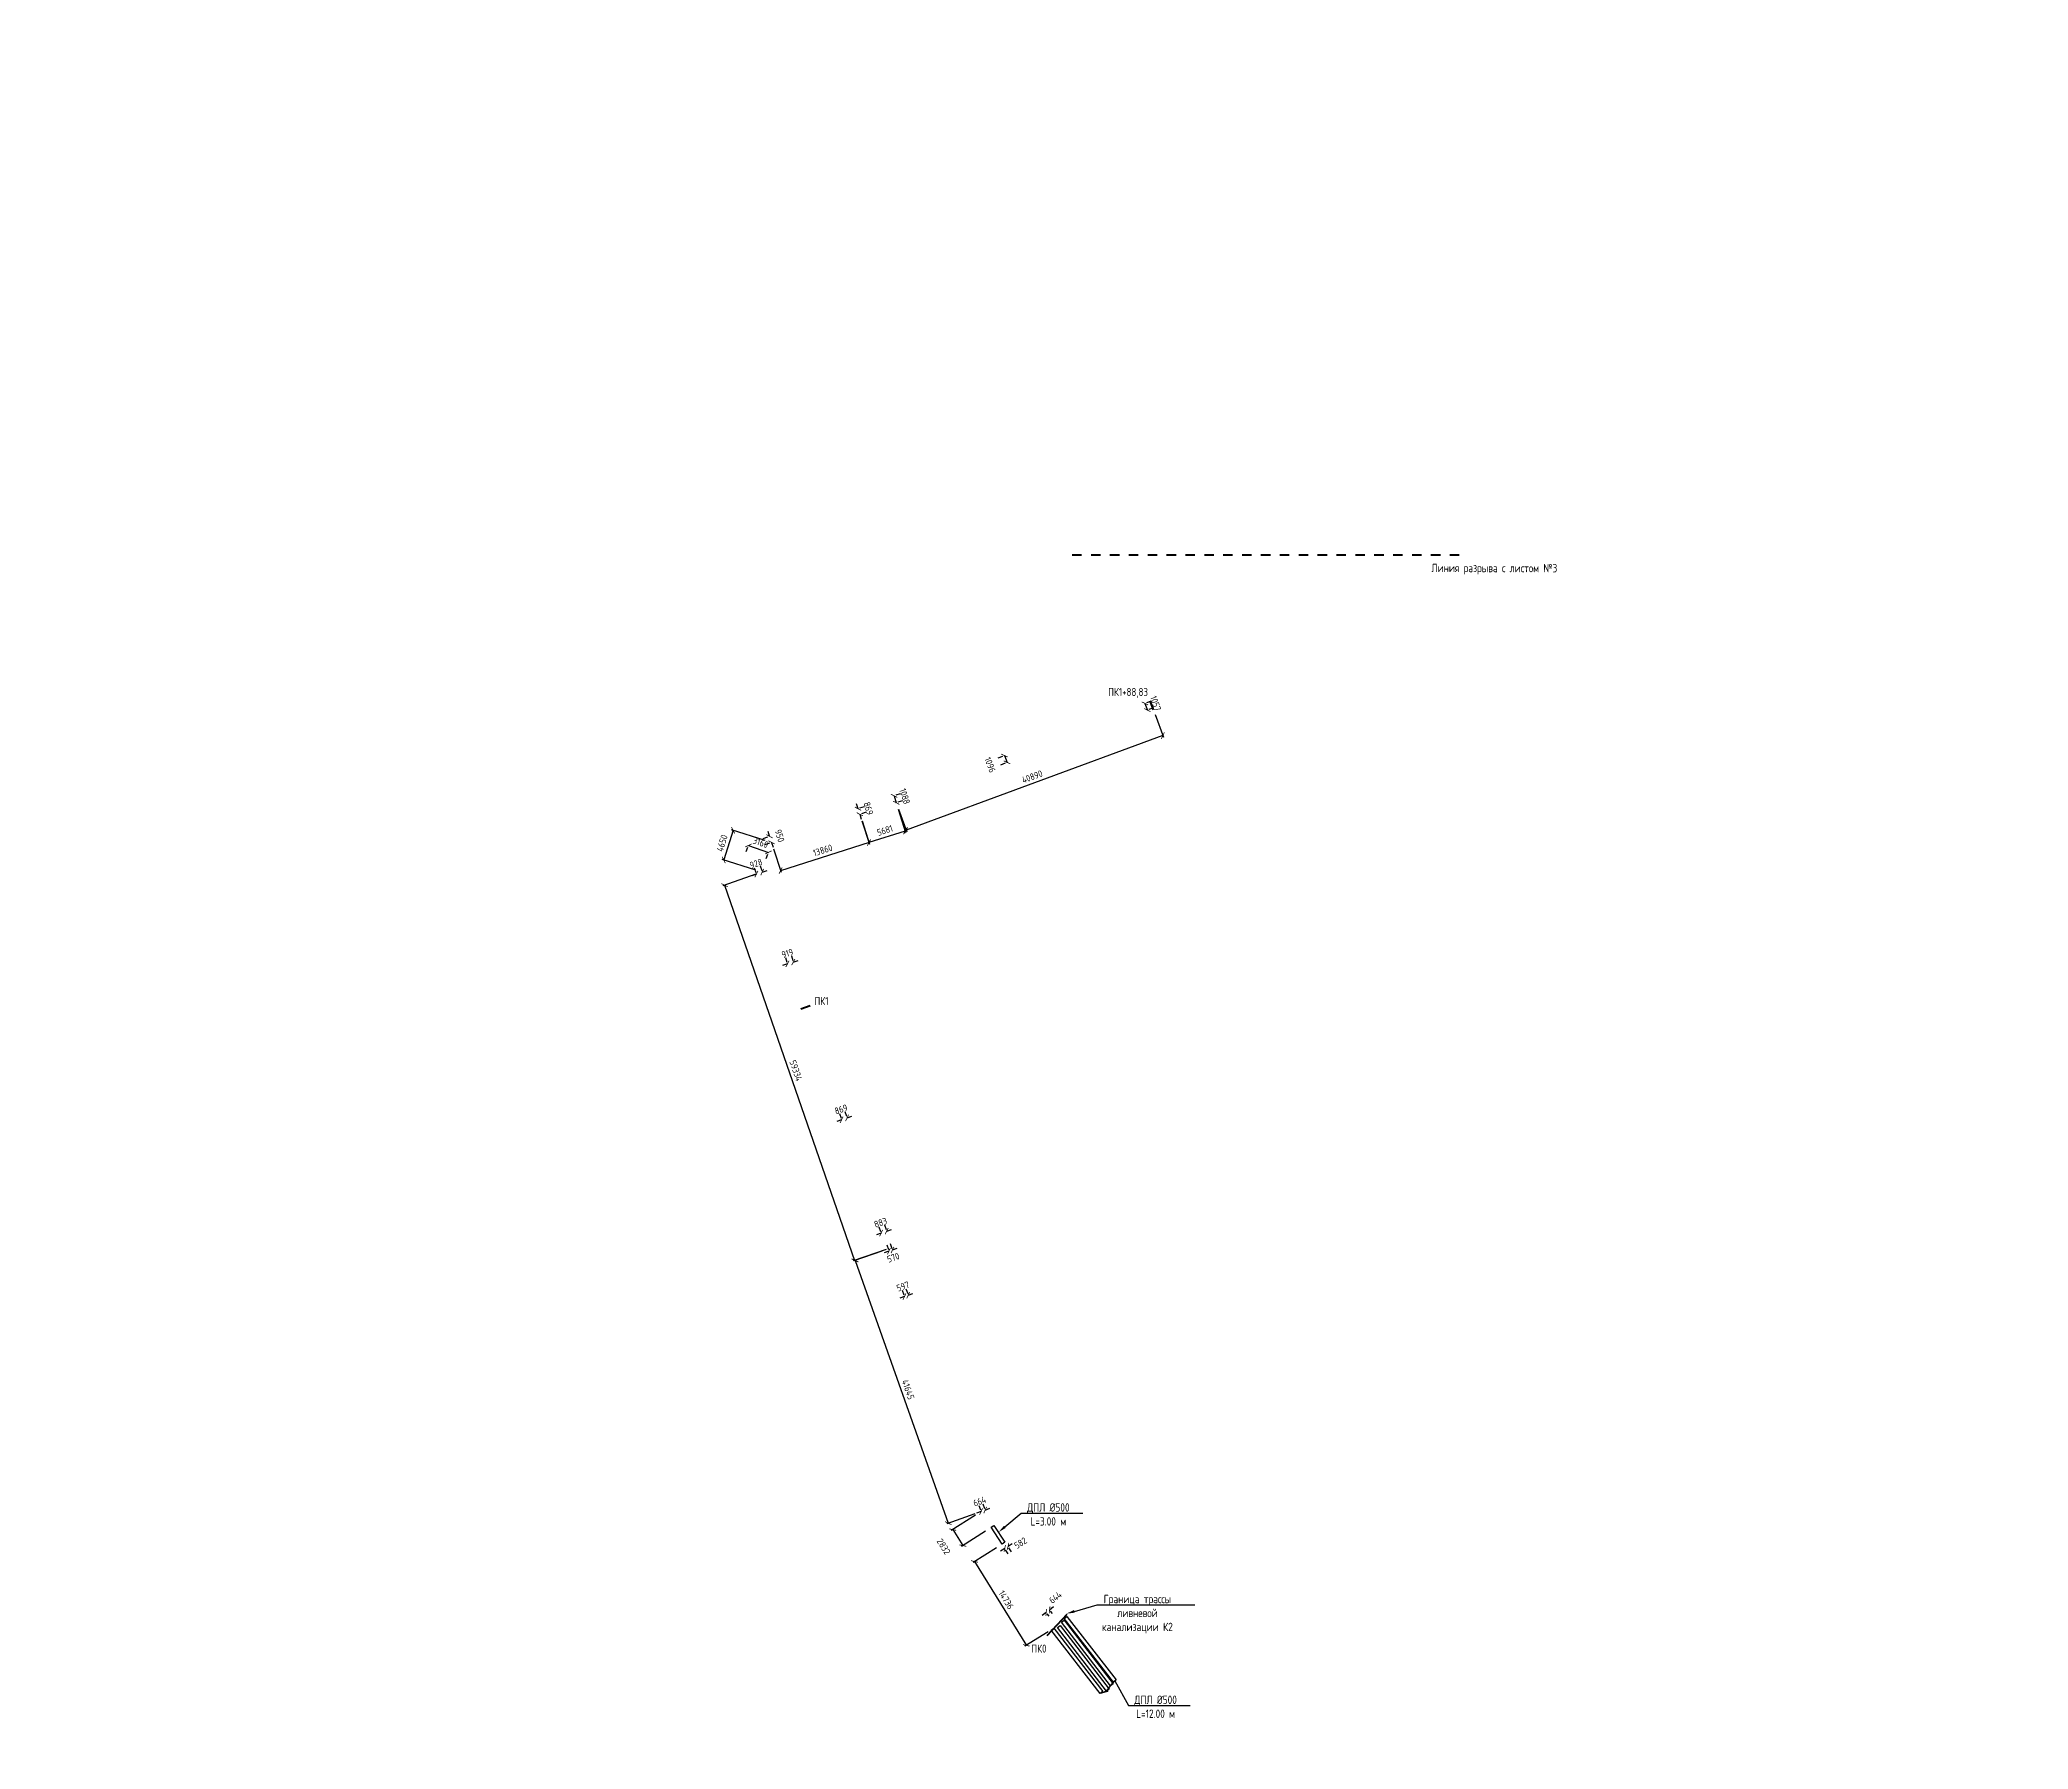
# Model space of a CAD drawing. Header units: millimetres. Extents: x 0 to 24353794, y -11289 to 22795266.
# Drawn here: x 24040948 to 24338090, y 22284408 to 22539837 of the extents above; entities that cross this region are included whole.
import ezdxf
from ezdxf import colors
from ezdxf.entities.mleader import LeaderData, LeaderLine
from ezdxf.math import Vec2, Vec3

# ---------------------------------------------------------------- set-up
doc = ezdxf.new("R2010")
doc.units = ezdxf.units.MM
doc.linetypes.add('Штриховая', pattern=[2822.222233, 1411.111116, -1411.111116])
for name, color, linetype, lineweight in [('В1', 140, 'Continuous', 40), ('Лотки К2', 30, 'Continuous', 30), ('Пикеты', 1, 'Continuous', 60)]:
    doc.layers.add(name, color=color, linetype=linetype, lineweight=lineweight)
doc.layers.add('Выноски', color=7, linetype='Continuous')
doc.styles.add('GOST 2.304', font='GOST_type.ttf')
doc.styles.get("Standard").update_dxf_attribs({"font": 'arial.ttf'})
doc.dimstyles.new('STANDARD$0', dxfattribs={"dimscale": 100, "dimtxt": 2.5, "dimasz": 1, "dimexe": 0.5, "dimexo": 2, "dimgap": 1, "dimtad": 1, "dimdec": 0, "dimzin": 0, "dimdsep": 46, "dimtxsty": 'Standard', "dimblk1": 'OBLIQUE', "dimblk2": 'OBLIQUE', "dimsah": 1, "dimcen": 2, "dimadec": 0, "dimazin": 0, "dimtfac": 1, "dimtdec": 4, "dimtofl": 0, "dimtmove": 2, "dimatfit": 3, "dimldrblk": 'OBLIQUE', "dimfxl": 1, "dimtolj": 1, "dimtzin": 0, "dimarcsym": 0})

# ---------------------------------------------------------------- blocks, each defined once
blk = doc.blocks.new('_ArchTick')
at = {"color": 0, "linetype": 'ByBlock', "const_width": 0.15}
blk.add_lwpolyline([(-0.5, -0.5), (0.5, 0.5)], dxfattribs=at)
blk = doc.blocks.new('*D9')
at = {"color": 0, "lineweight": -2, "transparency": 16777216}
for p, q in [((24185148, 22314417), (24184513, 22314018)), ((24185667, 22313591), (24185281, 22314206)), ((24185641, 22314727), (24186276, 22315126)), ((24186160, 22313901), (24185774, 22314516))]:
    blk.add_line(p, q, dxfattribs=at)
at = {"color": 0, "lineweight": -2, "transparency": 16777216, "xscale": 750.0000000000001, "yscale": 750.0000000000001, "zscale": 750.0000000000001}
for p, rotation in [((24185148, 22314417), 32.16562743184361), ((24185641, 22314727), 212.1656274318436)]:
    blk.add_blockref('_ArchTick', p, dxfattribs=dict(at, rotation=rotation))
at = {"color": 0, "transparency": 16777216, "insert": (24187506, 22315227), "char_height": 1000, "attachment_point": 5, "rotation": 32.16563, "style": 'GOST 2.304'}
blk.add_mtext('\\A1;582', dxfattribs=at)
blk = doc.blocks.new('_Oblique')
at = {"color": 0, "linetype": 'ByBlock', "lineweight": -2}
blk.add_line((-0.5, -0.5), (0.5, 0.5), dxfattribs=at)
blk = doc.blocks.new('*D30')
at = {"color": 0, "lineweight": -2, "transparency": 16777216}
for p, q in [((24206103, 22440673), (24206459, 22439678)), ((24207037, 22441007), (24206339, 22440757)), ((24207393, 22440012), (24206694, 22439762))]:
    blk.add_line(p, q, dxfattribs=at)
at = {"color": 0, "lineweight": -2, "transparency": 16777216, "xscale": 750.0000000000001, "yscale": 750.0000000000001, "zscale": 750.0000000000001}
for p, rotation in [((24206103, 22440673), 109.65204921193), ((24206459, 22439678), 289.65204921193)]:
    blk.add_blockref('_ArchTick', p, dxfattribs=dict(at, rotation=rotation))
at = {"color": 0, "transparency": 16777216, "insert": (24207694, 22440680), "char_height": 1000, "attachment_point": 5, "rotation": 289.65205, "style": 'GOST 2.304'}
blk.add_mtext('\\A1;1057', dxfattribs=at)
blk = doc.blocks.new('*D31')
at = {"color": 0, "lineweight": -2, "transparency": 16777216}
for p, q in [((24184167, 22432538), (24184862, 22432803)), ((24184556, 22431514), (24185252, 22431778)), ((24185096, 22432891), (24185485, 22431867))]:
    blk.add_line(p, q, dxfattribs=at)
at = {"color": 0, "lineweight": -2, "transparency": 16777216, "xscale": 750.0000000000001, "yscale": 750.0000000000001, "zscale": 750.0000000000001}
for p, rotation in [((24185096, 22432891), 110.8243739397557), ((24185485, 22431867), 290.8243739397558)]:
    blk.add_blockref('_ArchTick', p, dxfattribs=dict(at, rotation=rotation))
at = {"color": 0, "transparency": 16777216, "insert": (24182951, 22431489), "char_height": 1000, "attachment_point": 5, "rotation": 290.82437, "style": 'GOST 2.304'}
blk.add_mtext('\\A1;1096', dxfattribs=at)
blk = doc.blocks.new('*D32')
at = {"color": 0, "lineweight": -2, "transparency": 16777216}
for p, q in [((24168612, 22426868), (24168939, 22425830)), ((24169530, 22427157), (24168850, 22426943)), ((24169857, 22426119), (24169177, 22425905))]:
    blk.add_line(p, q, dxfattribs=at)
at = {"color": 0, "lineweight": -2, "transparency": 16777216, "xscale": 750.0000000000001, "yscale": 750.0000000000001, "zscale": 750.0000000000001}
for p, rotation in [((24168612, 22426868), 107.4804676707504), ((24168939, 22425830), 287.4804676707504)]:
    blk.add_blockref('_ArchTick', p, dxfattribs=dict(at, rotation=rotation))
at = {"color": 0, "transparency": 16777216, "insert": (24170206, 22426800), "char_height": 1000, "attachment_point": 5, "rotation": 287.48047, "style": 'GOST 2.304'}
blk.add_mtext('\\A1;1088', dxfattribs=at)
blk = doc.blocks.new('*D33')
at = {"color": 0, "lineweight": -2, "transparency": 16777216}
for p, q in [((24163223, 22424941), (24162998, 22425657)), ((24164156, 22425235), (24163462, 22425016)), ((24163484, 22424112), (24163710, 22423397)), ((24164417, 22424406), (24163723, 22424188))]:
    blk.add_line(p, q, dxfattribs=at)
at = {"color": 0, "lineweight": -2, "transparency": 16777216, "xscale": 750.0000000000001, "yscale": 750.0000000000001, "zscale": 750.0000000000001}
for p, rotation in [((24163223, 22424941), 287.480467671033), ((24163484, 22424112), 107.480467671033)]:
    blk.add_blockref('_ArchTick', p, dxfattribs=dict(at, rotation=rotation))
at = {"color": 0, "transparency": 16777216, "insert": (24164786, 22424978), "char_height": 1000, "attachment_point": 5, "rotation": 287.48047, "style": 'GOST 2.304'}
blk.add_mtext('\\A1;869', dxfattribs=at)
blk = doc.blocks.new('*D34')
at = {"color": 0, "lineweight": -2, "transparency": 16777216}
for p, q in [((24149053, 22420515), (24149764, 22420744)), ((24149344, 22419611), (24150055, 22419840)), ((24150002, 22420820), (24149772, 22421534)), ((24150293, 22419917), (24150523, 22419203))]:
    blk.add_line(p, q, dxfattribs=at)
at = {"color": 0, "lineweight": -2, "transparency": 16777216, "xscale": 750.0000000000001, "yscale": 750.0000000000001, "zscale": 750.0000000000001}
for p, rotation in [((24150002, 22420820), 287.8558469475789), ((24150293, 22419917), 107.8558469475789)]:
    blk.add_blockref('_ArchTick', p, dxfattribs=dict(at, rotation=rotation))
at = {"color": 0, "transparency": 16777216, "insert": (24151511, 22420900), "char_height": 1000, "attachment_point": 5, "rotation": 287.85585, "style": 'GOST 2.304'}
blk.add_mtext('\\A1;950', dxfattribs=at)
blk = doc.blocks.new('*D35')
at = {"color": 0, "lineweight": -2, "transparency": 16777216}
for p, q in [((24146844, 22419449), (24149827, 22418409)), ((24146528, 22418542), (24146762, 22419213)), ((24149511, 22417502), (24149745, 22418173))]:
    blk.add_line(p, q, dxfattribs=at)
at = {"color": 0, "lineweight": -2, "transparency": 16777216, "xscale": 750.0000000000001, "yscale": 750.0000000000001, "zscale": 750.0000000000001}
for p, rotation in [((24146844, 22419449), 160.7805502903515), ((24149827, 22418409), 340.7805502903515)]:
    blk.add_blockref('_ArchTick', p, dxfattribs=dict(at, rotation=rotation))
at = {"color": 0, "transparency": 16777216, "insert": (24148665, 22419874), "char_height": 1000, "attachment_point": 5, "rotation": 340.78055, "style": 'GOST 2.304'}
blk.add_mtext('\\A1;3160', dxfattribs=at)
blk = doc.blocks.new('*D36')
at = {"color": 0, "lineweight": -2, "transparency": 16777216}
for p, q in [((24148590, 22416415), (24148833, 22415715)), ((24148039, 22415174), (24147331, 22414928)), ((24147714, 22416110), (24147957, 22415411)), ((24148915, 22415479), (24149624, 22415725))]:
    blk.add_line(p, q, dxfattribs=at)
at = {"color": 0, "lineweight": -2, "transparency": 16777216, "xscale": 750.0000000000001, "yscale": 750.0000000000001, "zscale": 750.0000000000001}
for p, rotation in [((24148039, 22415174), 19.17473161991121), ((24148915, 22415479), 199.1747316199112)]:
    blk.add_blockref('_ArchTick', p, dxfattribs=dict(at, rotation=rotation))
at = {"color": 0, "transparency": 16777216, "insert": (24147984, 22416745), "char_height": 1000, "attachment_point": 5, "rotation": 19.17473, "style": 'GOST 2.304'}
blk.add_mtext('\\A1;928', dxfattribs=at)
blk = doc.blocks.new('*D37')
at = {"color": 0, "lineweight": -2, "transparency": 16777216}
for p, q in [((24181609, 22319920), (24180905, 22319659)), ((24181264, 22320848), (24181522, 22320154)), ((24181887, 22321079), (24182144, 22320385)), ((24182231, 22320151), (24182934, 22320411))]:
    blk.add_line(p, q, dxfattribs=at)
at = {"color": 0, "lineweight": -2, "transparency": 16777216, "xscale": 750.0000000000001, "yscale": 750.0000000000001, "zscale": 750.0000000000001}
for p, rotation in [((24181609, 22319920), 20.33294513926008), ((24182231, 22320151), 200.3329451392601)]:
    blk.add_blockref('_ArchTick', p, dxfattribs=dict(at, rotation=rotation))
at = {"color": 0, "transparency": 16777216, "insert": (24181398, 22321442), "char_height": 1000, "attachment_point": 5, "rotation": 20.33295, "style": 'GOST 2.304'}
blk.add_mtext('\\A1;664', dxfattribs=at)
blk = doc.blocks.new('*D38')
at = {"color": 0, "lineweight": -2, "transparency": 16777216}
for p, q in [((24152677, 22401754), (24151960, 22401532)), ((24152382, 22402706), (24152603, 22401993)), ((24153260, 22402978), (24153481, 22402265)), ((24153555, 22402026), (24154271, 22402247))]:
    blk.add_line(p, q, dxfattribs=at)
at = {"color": 0, "lineweight": -2, "transparency": 16777216, "xscale": 750.0000000000001, "yscale": 750.0000000000001, "zscale": 750.0000000000001}
for p, rotation in [((24152677, 22401754), 17.19243341497191), ((24153555, 22402026), 197.192433414972)]:
    blk.add_blockref('_ArchTick', p, dxfattribs=dict(at, rotation=rotation))
at = {"color": 0, "transparency": 16777216, "insert": (24152672, 22403324), "char_height": 1000, "attachment_point": 5, "rotation": 17.19243, "style": 'GOST 2.304'}
blk.add_mtext('\\A1;919', dxfattribs=at)
blk = doc.blocks.new('*D39')
at = {"color": 0, "lineweight": -2, "transparency": 16777216}
for p, q in [((24160770, 22378463), (24160062, 22378217)), ((24160443, 22379403), (24160688, 22378700)), ((24161264, 22379689), (24161509, 22378985)), ((24161591, 22378749), (24162299, 22378996))]:
    blk.add_line(p, q, dxfattribs=at)
at = {"color": 0, "lineweight": -2, "transparency": 16777216, "xscale": 750.0000000000001, "yscale": 750.0000000000001, "zscale": 750.0000000000001}
for p, rotation in [((24160770, 22378463), 19.19764094330765), ((24161591, 22378749), 199.1976409433076)]:
    blk.add_blockref('_ArchTick', p, dxfattribs=dict(at, rotation=rotation))
at = {"color": 0, "transparency": 16777216, "insert": (24160687, 22380024), "char_height": 1000, "attachment_point": 5, "rotation": 19.19764, "style": 'GOST 2.304'}
blk.add_mtext('\\A1;869', dxfattribs=at)
blk = doc.blocks.new('*D40')
at = {"color": 0, "lineweight": -2, "transparency": 16777216}
for p, q in [((24166676, 22361534), (24165968, 22361286)), ((24166348, 22362468), (24166593, 22361770)), ((24167181, 22362760), (24167426, 22362062)), ((24167509, 22361826), (24168216, 22362074))]:
    blk.add_line(p, q, dxfattribs=at)
at = {"color": 0, "lineweight": -2, "transparency": 16777216, "xscale": 750.0000000000001, "yscale": 750.0000000000001, "zscale": 750.0000000000001}
for p, rotation in [((24166676, 22361534), 19.33773790029869), ((24167509, 22361826), 199.3377379002986)]:
    blk.add_blockref('_ArchTick', p, dxfattribs=dict(at, rotation=rotation))
at = {"color": 0, "transparency": 16777216, "insert": (24166595, 22363096), "char_height": 1000, "attachment_point": 5, "rotation": 19.33774, "style": 'GOST 2.304'}
blk.add_mtext('\\A1;883', dxfattribs=at)
blk = doc.blocks.new('*D41')
at = {"color": 0, "lineweight": -2, "transparency": 16777216}
for p, q in [((24168044, 22359952), (24168291, 22359244)), ((24167834, 22358821), (24167126, 22358574)), ((24167506, 22359765), (24167752, 22359057)), ((24168373, 22359008), (24169081, 22359255))]:
    blk.add_line(p, q, dxfattribs=at)
at = {"color": 0, "lineweight": -2, "transparency": 16777216, "xscale": 750.0000000000001, "yscale": 750.0000000000001, "zscale": 750.0000000000001}
for p, rotation in [((24167834, 22358821), 19.18886903696524), ((24168373, 22359008), 199.1888690369652)]:
    blk.add_blockref('_ArchTick', p, dxfattribs=dict(at, rotation=rotation))
at = {"color": 0, "transparency": 16777216, "insert": (24168488, 22357868), "char_height": 1000, "attachment_point": 5, "rotation": 19.18887, "style": 'GOST 2.304'}
blk.add_mtext('\\A1;570', dxfattribs=at)
blk = doc.blocks.new('*D42')
at = {"color": 0, "lineweight": -2, "transparency": 16777216}
for p, q in [((24170164, 22352050), (24169459, 22351796)), ((24169829, 22352981), (24170080, 22352285)), ((24170390, 22353183), (24170641, 22352488)), ((24170726, 22352252), (24171431, 22352507))]:
    blk.add_line(p, q, dxfattribs=at)
at = {"color": 0, "lineweight": -2, "transparency": 16777216, "xscale": 750.0000000000001, "yscale": 750.0000000000001, "zscale": 750.0000000000001}
for p, rotation in [((24170164, 22352050), 19.83123365021472), ((24170726, 22352252), 199.8312336502147)]:
    blk.add_blockref('_ArchTick', p, dxfattribs=dict(at, rotation=rotation))
at = {"color": 0, "transparency": 16777216, "insert": (24169936, 22353563), "char_height": 1000, "attachment_point": 5, "rotation": 19.83123, "style": 'GOST 2.304'}
blk.add_mtext('\\A1;597', dxfattribs=at)
blk = doc.blocks.new('*D43')
at = {"color": 0, "lineweight": -2, "transparency": 16777216}
for p, q in [((24191347, 22304846), (24190762, 22304375)), ((24191798, 22304285), (24191503, 22304651)), ((24191849, 22305250), (24192433, 22305720)), ((24192300, 22304689), (24192005, 22305055))]:
    blk.add_line(p, q, dxfattribs=at)
at = {"color": 0, "lineweight": -2, "transparency": 16777216, "xscale": 750.0000000000001, "yscale": 750.0000000000001, "zscale": 750.0000000000001}
for p, rotation in [((24191347, 22304846), 38.82638428892812), ((24191849, 22305250), 218.8263842889282)]:
    blk.add_blockref('_ArchTick', p, dxfattribs=dict(at, rotation=rotation))
at = {"color": 0, "transparency": 16777216, "insert": (24192706, 22307092), "char_height": 1000, "attachment_point": 5, "rotation": 38.82638, "style": 'GOST 2.304'}
blk.add_mtext('\\A1;644', dxfattribs=at)
blk = doc.blocks.new('*D58')
at = {"color": 0, "lineweight": -2, "transparency": 16777216}
for p, q in [((24207614, 22439029), (24208868, 22435628)), ((24208781, 22435862), (24170417, 22421714)), ((24169249, 22424881), (24170503, 22421479))]:
    blk.add_line(p, q, dxfattribs=at)
at = {"color": 0, "lineweight": -2, "transparency": 16777216, "xscale": 750, "yscale": 750, "zscale": 750}
for p, rotation in [((24208781, 22435862), 20.2430037641912), ((24170417, 22421714), 200.2430037641912)]:
    blk.add_blockref('_ArchTick', p, dxfattribs=dict(at, rotation=rotation))
at = {"color": 0, "transparency": 16777216, "insert": (24189253, 22429727), "char_height": 1000, "attachment_point": 5, "rotation": 20.243, "style": 'GOST 2.304'}
blk.add_mtext('\\A1;40890', dxfattribs=at)
blk = doc.blocks.new('*D59')
at = {"color": 0, "lineweight": -2, "transparency": 16777216}
for p, q in [((24163800, 22423129), (24164923, 22419633)), ((24169209, 22424867), (24170332, 22421371)), ((24170255, 22421609), (24164846, 22419871))]:
    blk.add_line(p, q, dxfattribs=at)
at = {"color": 0, "lineweight": -2, "transparency": 16777216, "xscale": 750, "yscale": 750, "zscale": 750}
for p, rotation in [((24164846, 22419871), 197.8067221612102), ((24170255, 22421609), 17.80672216121014)]:
    blk.add_blockref('_ArchTick', p, dxfattribs=dict(at, rotation=rotation))
at = {"color": 0, "transparency": 16777216, "insert": (24167245, 22421693), "char_height": 1000, "attachment_point": 5, "rotation": 17.80672, "style": 'GOST 2.304'}
blk.add_mtext('\\A1;5681', dxfattribs=at)
blk = doc.blocks.new('*D60')
at = {"color": 0, "lineweight": -2, "transparency": 16777216}
for p, q in [((24163827, 22423138), (24164938, 22419630)), ((24164863, 22419868), (24151650, 22415683)), ((24150614, 22418953), (24151725, 22415445))]:
    blk.add_line(p, q, dxfattribs=at)
at = {"color": 0, "lineweight": -2, "transparency": 16777216, "xscale": 750, "yscale": 750, "zscale": 750}
for p, rotation in [((24164863, 22419868), 17.57548103526333), ((24151650, 22415683), 197.5754810352634)]:
    blk.add_blockref('_ArchTick', p, dxfattribs=dict(at, rotation=rotation))
at = {"color": 0, "transparency": 16777216, "insert": (24157954, 22418729), "char_height": 1000, "attachment_point": 5, "rotation": 17.57548, "style": 'GOST 2.304'}
blk.add_mtext('\\A1;13860', dxfattribs=at)
blk = doc.blocks.new('*D61')
at = {"color": 0, "lineweight": -2, "transparency": 16777216}
for p, q in [((24144553, 22421717), (24143159, 22417281)), ((24149359, 22420206), (24144315, 22421792)), ((24147964, 22415771), (24142920, 22417356))]:
    blk.add_line(p, q, dxfattribs=at)
at = {"color": 0, "lineweight": -2, "transparency": 16777216, "xscale": 750, "yscale": 750, "zscale": 750}
for p, rotation in [((24144553, 22421717), 72.5471128819277), ((24143159, 22417281), 252.5471128819277)]:
    blk.add_blockref('_ArchTick', p, dxfattribs=dict(at, rotation=rotation))
at = {"color": 0, "transparency": 16777216, "insert": (24142901, 22419799), "char_height": 1000, "attachment_point": 5, "rotation": 72.54711, "style": 'GOST 2.304'}
blk.add_mtext('\\A1;4650', dxfattribs=at)
blk = doc.blocks.new('*D62')
at = {"color": 0, "lineweight": -2, "transparency": 16777216}
for p, q in [((24147973, 22415143), (24143042, 22413433)), ((24143279, 22413515), (24162717, 22357455)), ((24167411, 22359083), (24162480, 22357373))]:
    blk.add_line(p, q, dxfattribs=at)
at = {"color": 0, "lineweight": -2, "transparency": 16777216, "xscale": 750, "yscale": 750, "zscale": 750}
for p, rotation in [((24143279, 22413515), 109.1232537961037), ((24162717, 22357455), 289.1232537961037)]:
    blk.add_blockref('_ArchTick', p, dxfattribs=dict(at, rotation=rotation))
at = {"color": 0, "transparency": 16777216, "insert": (24153943, 22385813), "char_height": 1000, "attachment_point": 5, "rotation": 289.12325, "style": 'GOST 2.304'}
blk.add_mtext('\\A1;59334', dxfattribs=at)
blk = doc.blocks.new('*D63')
at = {"color": 0, "lineweight": -2, "transparency": 16777216}
for p, q in [((24166770, 22358844), (24162577, 22357360)), ((24162812, 22357443), (24176709, 22318185)), ((24180666, 22319586), (24176473, 22318102))]:
    blk.add_line(p, q, dxfattribs=at)
at = {"color": 0, "lineweight": -2, "transparency": 16777216, "xscale": 750, "yscale": 750, "zscale": 750}
for p, rotation in [((24162812, 22357443), 109.4927663873839), ((24176709, 22318185), 289.4927663873839)]:
    blk.add_blockref('_ArchTick', p, dxfattribs=dict(at, rotation=rotation))
at = {"color": 0, "transparency": 16777216, "insert": (24170704, 22338148), "char_height": 1000, "attachment_point": 5, "rotation": 289.49277, "style": 'GOST 2.304'}
blk.add_mtext('\\A1;41645', dxfattribs=at)
blk = doc.blocks.new('*D64')
at = {"color": 0, "lineweight": -2, "transparency": 16777216}
for p, q in [((24180765, 22319383), (24177163, 22317093)), ((24177374, 22317227), (24178894, 22314837)), ((24182285, 22316994), (24178683, 22314703))]:
    blk.add_line(p, q, dxfattribs=at)
at = {"color": 0, "lineweight": -2, "transparency": 16777216, "xscale": 750, "yscale": 750, "zscale": 750}
for p, rotation in [((24177374, 22317227), 122.4554157587779), ((24178894, 22314837), 302.4554157587779)]:
    blk.add_blockref('_ArchTick', p, dxfattribs=dict(at, rotation=rotation))
at = {"color": 0, "transparency": 16777216, "insert": (24176023, 22314689), "char_height": 1000, "attachment_point": 5, "rotation": 302.45542, "style": 'GOST 2.304'}
blk.add_mtext('\\A1;2832', dxfattribs=at)
blk = doc.blocks.new('*D65')
at = {"color": 0, "lineweight": -2, "transparency": 16777216}
for p, q in [((24183905, 22314486), (24180421, 22312333)), ((24180633, 22312464), (24188380, 22299928)), ((24191652, 22301950), (24188167, 22299797))]:
    blk.add_line(p, q, dxfattribs=at)
at = {"color": 0, "lineweight": -2, "transparency": 16777216, "xscale": 750, "yscale": 750, "zscale": 750}
for p, rotation in [((24180633, 22312464), 121.7144040935792), ((24188380, 22299928), 301.7144040935793)]:
    blk.add_blockref('_ArchTick', p, dxfattribs=dict(at, rotation=rotation))
at = {"color": 0, "transparency": 16777216, "insert": (24185358, 22306722), "char_height": 1000, "attachment_point": 5, "rotation": 301.7144, "style": 'GOST 2.304'}
blk.add_mtext('\\A1;14736', dxfattribs=at)

msp = doc.modelspace()

# ---------------------------------------------------------------- linework, layer by layer
at = {"color": 1, "linetype": 'Штриховая', "lineweight": 50}
msp.add_line((24195217.2, 22462878.7, 115163), (24253090.9, 22462878.7, 115163), dxfattribs=at)
at = {"layer": 'Лотки К2'}
for points in [[(24183519.8, 22317845.2), (24185159.2, 22315332.8), (24184740.5, 22315059.6), (24183101.1, 22317572)], [(24194023.4, 22303685.7), (24201363.2, 22294192.2), (24200967.6, 22293886.3), (24193627.8, 22303379.9)], [(24194447.6, 22304251), (24201787.4, 22294757.4), (24201391.8, 22294451.6), (24194052, 22303945.2)], [(24192467.7, 22302521.1), (24199807.4, 22293027.6), (24199411.9, 22292721.8), (24192072.1, 22302215.3)], [(24193429.5, 22302898.1), (24200769.2, 22293404.5), (24200373.7, 22293098.7), (24193033.9, 22302592.3)]]:
    msp.add_lwpolyline(points, close=True, dxfattribs=at)
at = {"layer": 'Пикеты', "color": 240, "lineweight": 70, "true_color": 0xed1f24}
for p, q in [((24207367.9, 22439692.7), (24206869.5, 22441056.1)), ((24156052.7, 22395479.2), (24154691.4, 22394975.3)), ((24191486.2, 22301390.2), (24194462.2, 22304569.6))]:
    msp.add_line(p, q, dxfattribs=at)

# ---------------------------------------------------------------- texts
at = {"insert": (24248909.2, 22461544.3), "char_height": 1250, "attachment_point": 1, "rotation": 359.898905, "style": 'GOST 2.304'}
msp.add_mtext_dynamic_manual_height_columns('Линия разрыва с листом №3', width=25694.826, gutter_width=12.5, heights=[0], dxfattribs=at)
at = {"layer": 'Пикеты', "style": 'GOST 2.304'}
for s, p in [('ПК1+88,83', (24200608.9, 22441781.8, -228747)), ('ПК1', (24156724.3, 22395605.8, -344094)), ('ПК0', (24189123, 22298846, -101739))]:
    msp.add_text(s, height=1200, dxfattribs=at).set_placement(p)

# ---------------------------------------------------------------- dimensions: what is measured, and where the dimension line sits
for p1, p2, distance, override, picture, middle in [((24206095.5, 22440670.5), (24206450.8, 22439675.4), 8.1, {"dimscale": 500, "dimtxt": 2, "dimasz": 1.5, "dimtxsty": 'GOST 2.304', "dimblk1": 'ArchTick', "dimblk2": 'ArchTick'}, '*D30', (24207693.8, 22440680.2)), ((24207267.7, 22439967), (24168903.2, 22425819), 4375.1, {"dimscale": 500, "dimtxt": 2, "dimasz": 1.5, "dimtxsty": 'GOST 2.304', "dimblk1": 'ArchTick', "dimblk2": 'ArchTick', "dimatfit": 2}, '*D58', (24189253, 22429727)), ((24185101.3, 22432893.6), (24185490.8, 22431869.3), -5.9, {"dimscale": 500, "dimtxt": 2, "dimasz": 1.5, "dimtxsty": 'GOST 2.304', "dimblk1": 'ArchTick', "dimblk2": 'ArchTick'}, '*D31', (24182950.8, 22431489.4)), ((24168576.3, 22426857.1), (24168903.2, 22425819), 37.4, {"dimscale": 500, "dimtxt": 2, "dimasz": 1.5, "dimtxsty": 'GOST 2.304', "dimblk1": 'ArchTick', "dimblk2": 'ArchTick'}, '*D32', (24170206.5, 22426799.9)), ((24163202.3, 22424934.6), (24163463.3, 22424105.8), 22.1, {"dimscale": 500, "dimtxt": 2, "dimasz": 1.5, "dimtxsty": 'GOST 2.304', "dimblk1": 'ArchTick', "dimblk2": 'ArchTick'}, '*D33', (24164785.6, 22424977.7)), ((24168903.2, 22425819), (24163494.1, 22424081.6), 4422.1, {"dimscale": 500, "dimtxt": 2, "dimasz": 1.5, "dimtxsty": 'GOST 2.304', "dimblk1": 'ArchTick', "dimblk2": 'ArchTick', "dimatfit": 2}, '*D59', (24167244.9, 22421692.8)), ((24163524.9, 22424091.3), (24150311.9, 22419906.1), 4430.1, {"dimscale": 500, "dimtxt": 2, "dimasz": 1.5, "dimtxsty": 'GOST 2.304', "dimblk1": 'ArchTick', "dimblk2": 'ArchTick', "dimatfit": 2}, '*D60', (24157953.9, 22418729.5)), ((24150312.9, 22419906.4), (24148918.3, 22415470.6), -6037.5, {"dimscale": 500, "dimtxt": 2, "dimasz": 1.5, "dimtxsty": 'GOST 2.304', "dimblk1": 'ArchTick', "dimblk2": 'ArchTick', "dimatfit": 2}, '*D61', (24142901.4, 22419799.4)), ((24146856.8, 22419486.1), (24149840.2, 22418446), -39.1, {"dimscale": 500, "dimtxt": 2, "dimasz": 1.5, "dimtxsty": 'GOST 2.304', "dimblk1": 'ArchTick', "dimblk2": 'ArchTick'}, '*D35', (24148665, 22419874)), ((24148918.3, 22415470.6), (24148042.1, 22415165.9), -9.1, {"dimscale": 500, "dimtxt": 2, "dimasz": 1.5, "dimtxsty": 'GOST 2.304', "dimblk1": 'ArchTick', "dimblk2": 'ArchTick'}, '*D36', (24147984.2, 22416744.6)), ((24148918.3, 22415470.6), (24168356.3, 22359410.6), -5969.1, {"dimscale": 500, "dimtxt": 2, "dimasz": 1.5, "dimtxsty": 'GOST 2.304', "dimblk1": 'ArchTick', "dimblk2": 'ArchTick', "dimatfit": 2}, '*D62', (24153943, 22385812.9)), ((24152677.7, 22401750.6), (24153555.9, 22402022.3), 3.6, {"dimscale": 500, "dimtxt": 2, "dimasz": 1.5, "dimtxsty": 'GOST 2.304', "dimblk1": 'ArchTick', "dimblk2": 'ArchTick'}, '*D38', (24152672.1, 22403323.5)), ((24160772.1, 22378458.7), (24161592.6, 22378744.3), 5.1, {"dimscale": 500, "dimtxt": 2, "dimasz": 1.5, "dimtxsty": 'GOST 2.304', "dimblk1": 'ArchTick', "dimblk2": 'ArchTick'}, '*D39', (24160687.1, 22380023.9)), ((24166679.0814, 22361524.5843), (24167511.8197, 22361816.821), 9.8422, {"dimscale": 500, "dimtxt": 2, "dimasz": 1.5, "dimtxsty": 'GOST 2.304', "dimblk1": 'ArchTick', "dimblk2": 'ArchTick'}, '*D40', (24166595.3692, 22363095.7014)), ((24167712.3, 22359177.6), (24181608.5, 22319919.9), -5197.7, {"dimscale": 500, "dimtxt": 2, "dimasz": 1.5, "dimtxsty": 'GOST 2.304', "dimblk1": 'ArchTick', "dimblk2": 'ArchTick', "dimatfit": 2}, '*D63', (24170704, 22338148.3)), ((24170167.9, 22352040.3), (24170729.1, 22352242.7), 10.3, {"dimscale": 500, "dimtxt": 2, "dimasz": 1.5, "dimtxsty": 'GOST 2.304', "dimblk1": 'ArchTick', "dimblk2": 'ArchTick'}, '*D42', (24169935.9, 22353562.9)), ((24181611.9, 22319910.8), (24182234.5, 22320141.4), 9.8, {"dimscale": 500, "dimtxt": 2, "dimasz": 1.5, "dimtxsty": 'GOST 2.304', "dimblk1": 'ArchTick', "dimblk2": 'ArchTick'}, '*D37', (24181398.4, 22321442.5)), ((24181608.5, 22319919.9), (24183128.3, 22317530.2), -5018.2, {"dimscale": 500, "dimtxt": 2, "dimasz": 1.5, "dimtxsty": 'GOST 2.304', "dimblk1": 'ArchTick', "dimblk2": 'ArchTick', "dimatfit": 2}, '*D64', (24176022.7, 22314689.3)), ((24184756, 22315011.7), (24192502.6, 22302476), -4846.3, {"dimscale": 500, "dimtxt": 2, "dimasz": 1.5, "dimtxsty": 'GOST 2.304', "dimblk1": 'ArchTick', "dimblk2": 'ArchTick', "dimatfit": 2}, '*D65', (24185357.9, 22306722.3))]:
    dim = msp.add_aligned_dim(p1=p1, p2=p2, distance=distance, dimstyle='STANDARD$0', override=override)
    dim.commit()
    dim.dimension.update_dxf_attribs({"geometry": picture, "text_midpoint": middle})
for base, p1, p2, angle, picture, middle in [((24150001.9, 22420820.4), (24150296.3, 22419917.6), (24150005.1, 22420821.4), 107.855847, '*D34', (24151511.1, 22420900.2)), ((24168372.8, 22359008.1), (24167834.5, 22358820.7), (24168372.8, 22359008), 19.188869, '*D41', (24168487.6, 22357868.1)), ((24185640.8, 22314727.2), (24185135, 22314437.4), (24185628, 22314747.5), 32.165627, '*D9', (24187505.6, 22315227.2)), ((24191848.8, 22305249.5), (24191171.3, 22305063.6), (24191673.3, 22305467.6), 38.826384, '*D43', (24192705.7, 22307092.3))]:
    dim = msp.add_linear_dim(base=base, p1=p1, p2=p2, angle=angle, dimstyle='STANDARD$0', override={"dimscale": 500, "dimtxt": 2, "dimasz": 1.5, "dimtxsty": 'GOST 2.304', "dimblk1": 'ArchTick', "dimblk2": 'ArchTick'})
    dim.commit()
    dim.dimension.update_dxf_attribs({"geometry": picture, "text_midpoint": middle, "dimtype": 161})

# ---------------------------------------------------------------- leaders
at = {"layer": 'Выноски', "color": 0, "lineweight": -2}
ml = msp.add_multileader_mtext('Standard', dxfattribs=at)
ml.set_content('{\\C0;ДПЛ %%C500\\PL=3.00 м}', color=5, style='GOST 2.304')
ml.set_leader_properties(lineweight=-3)
ml.build(insert=Vec2(0, 0))
ml.multileader.update_dxf_attribs({"text_left_attachment_type": 6, "text_right_attachment_type": 6, "dogleg_length": 1, "arrow_head_size": 1250, "scale": 500})
ctx = ml.context
ctx.base_point, ctx.scale, ctx.char_height, ctx.arrow_head_size, ctx.landing_gap_size, ctx.plane_origin = Vec3(24187694.4, 22319659.6), 500, 1250, 1250, 900, Vec3(24186457.2, 22295935.2)
ctx.left_attachment, ctx.right_attachment, ctx.text_align_type = 6, 6, 1
notes = []
notes.append((ctx, [(0, (1, 1, 0), (24187594.6, 22319659.6), (1, 0), 99.8, [(1, [(24184207, 22316833.9)], 0, [])])]))
ctx.mtext.insert, ctx.mtext.alignment, ctx.mtext.flow_direction = Vec3(24191663.6, 22321159.6), 2, 5
ml = msp.add_multileader_mtext('Standard', dxfattribs=at)
ml.set_content('{\\C0;Граница трассы\\Pливневой\\Pканализации К2}', color=5, style='GOST 2.304')
ml.set_leader_properties(lineweight=-3)
ml.build(insert=Vec2(0, 0))
ml.multileader.update_dxf_attribs({"text_left_attachment_type": 6, "text_right_attachment_type": 6, "dogleg_length": 1, "arrow_head_size": 1250, "scale": 500})
ctx = ml.context
ctx.base_point, ctx.scale, ctx.char_height, ctx.arrow_head_size, ctx.landing_gap_size, ctx.plane_origin = Vec3(24199036.9, 22305978.3), 500, 1250, 1250, 900, Vec3(24201904.4, 22301322.1)
ctx.left_attachment, ctx.right_attachment, ctx.text_align_type = 6, 6, 1
notes.append((ctx, [(0, (1, 1, 0), (24198937.1, 22305978.3), (1, 0), 99.8, [(1, [(24194359.7, 22304665.6)], 0, [])])]))
ctx.mtext.insert, ctx.mtext.alignment, ctx.mtext.flow_direction = Vec3(24204971.3, 22307478.3), 2, 5
ml = msp.add_multileader_mtext('Standard', dxfattribs=at)
ml.set_content('{\\C0;ДПЛ %%C500\\PL=12.00 м}', color=5, style='GOST 2.304')
ml.set_leader_properties(lineweight=-3)
ml.build(insert=Vec2(0, 0))
ml.multileader.update_dxf_attribs({"text_left_attachment_type": 6, "text_right_attachment_type": 6, "dogleg_length": 1, "arrow_head_size": 1250, "scale": 500})
ctx = ml.context
ctx.base_point, ctx.scale, ctx.char_height, ctx.arrow_head_size, ctx.landing_gap_size, ctx.plane_origin = Vec3(24203728.4, 22290921.8, 105124), 500, 1250, 1250, 900, Vec3(24187739.8, 22268082.1, 105124)
ctx.left_attachment, ctx.right_attachment, ctx.text_align_type = 6, 6, 1
notes.append((ctx, [(0, (1, 1, 0), (24203628.6, 22290921.8, 105124), (1, 0), 99.8, [(4, [(24199419.9, 22292667.6, 105124), (24200411.8, 22293128.2, 105124), (24200967.6, 22293886.3, 105124), (24201589.6, 22294604.5, 105124)], 0, [])])]))
ctx.mtext.insert, ctx.mtext.alignment, ctx.mtext.flow_direction = Vec3(24207697.6, 22292421.8, 105124), 2, 5
for ctx, leaders in notes:
    for number, flags, end, landing, length, lines in leaders:
        leader = LeaderData()
        leader.index, (leader.has_last_leader_line, leader.has_dogleg_vector, leader.attachment_direction) = number, flags
        leader.last_leader_point, leader.dogleg_vector, leader.dogleg_length = Vec3(end), Vec3(landing), length
        for number, points, colour, breaks in lines:
            line = LeaderLine()
            line.index, line.vertices, line.color, line.breaks = number, Vec3.list(points), colors.encode_raw_color(colour), breaks
            leader.lines.append(line)
        ctx.leaders.append(leader)

# ---------------------------------------------------------------- next in the draw order: leaders
at = {"layer": 'В1', "color": 0, "linetype": 'ByBlock', "lineweight": -3}
ml = msp.add_multileader_mtext('Standard', dxfattribs=at)
ml.set_content('{\\C0;Согласовано}', color=5, style='GOST 2.304')
ml.set_leader_properties(lineweight=-3)
ml.build(insert=Vec2(0, 0))
ml.multileader.update_dxf_attribs({"text_left_attachment_type": 6, "text_right_attachment_type": 6, "dogleg_length": 1, "arrow_head_size": 1250, "scale": 500})
ctx = ml.context
ctx.base_point, ctx.scale, ctx.char_height, ctx.arrow_head_size, ctx.landing_gap_size, ctx.plane_origin = Vec3(24318694.4, 22586548.4), 500, 2500, 1250, 900, Vec3(24337935.8, 22583279)
ctx.left_attachment, ctx.right_attachment, ctx.text_align_type = 6, 6, 1
notes = []
notes.append((ctx, [(0, (0, 0, 0), (0, 0), (1, 0), 1, [])]))
ctx.mtext.insert, ctx.mtext.alignment, ctx.mtext.flow_direction = Vec3(24327278.4, 22589548.4), 2, 5
ctx.mtext.has_bg_fill, ctx.mtext.bg_color, ctx.mtext.bg_scale_factor, ctx.mtext.bg_transparency, ctx.mtext.use_window_bg_color = 1, -1027028792, 1.5, 0, 1
for ctx, leaders in notes:
    for number, flags, end, landing, length, lines in leaders:
        leader = LeaderData()
        leader.index, (leader.has_last_leader_line, leader.has_dogleg_vector, leader.attachment_direction) = number, flags
        leader.last_leader_point, leader.dogleg_vector, leader.dogleg_length = Vec3(end), Vec3(landing), length
        for number, points, colour, breaks in lines:
            line = LeaderLine()
            line.index, line.vertices, line.color, line.breaks = number, Vec3.list(points), colors.encode_raw_color(colour), breaks
            leader.lines.append(line)
        ctx.leaders.append(leader)

doc.saveas('drawing.dxf')
